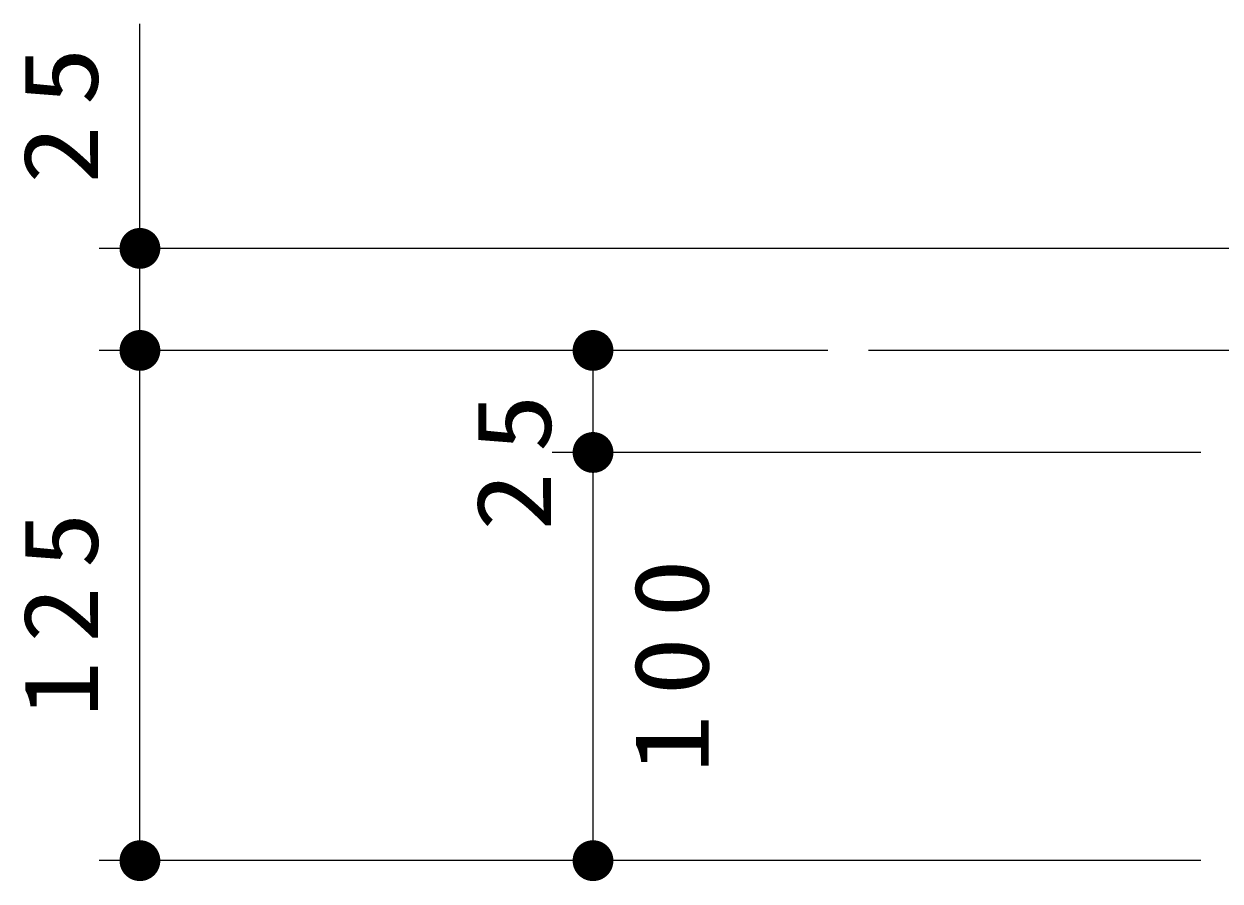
# Model space of a CAD drawing. Units: millimetres on the paper, scale 1:10. Extents: x -365 to 0, y 0 to 257.
# Drawn here: x -152.08 to -122.76, y 62.02 to 83.02 of the extents above; entities that cross this region are included whole.
import ezdxf

# ---------------------------------------------------------------- set-up
doc = ezdxf.new("R2010")
doc.units = ezdxf.units.MM
doc.layers.add('1_10', color=7, linetype='Continuous', lineweight=13)
doc.styles.add('ＭＳ ゴシック', font='')
doc.styles.get('ＭＳ ゴシック').set_extended_font_data('MS Gothic')

# ---------------------------------------------------------------- blocks, each defined once
blk = doc.blocks.new('filled_dot')
at = {"color": 0, "linetype": 'Continuous', "lineweight": -2, "const_width": 1.25}
blk.add_lwpolyline([(-0.625, 0, 1), (0.625, 0, 1)], format="xyb", close=True, dxfattribs=at)

msp = doc.modelspace()

# ---------------------------------------------------------------- linework, layer by layer
at = {"layer": '1_10'}
for p, q in [((-149.236, 75.021), (-149.236, 83.02)), ((-113.238, 77.521), (-150.236, 77.521)), ((-132.377, 75.021), (-150.236, 75.021)), ((-149.236, 62.521), (-149.236, 75.021)), ((-132.377, 75.021), (-139.131, 75.021)), ((-138.131, 72.521), (-138.131, 75.021)), ((-123.238, 72.521), (-139.131, 72.521)), ((-138.131, 62.521), (-138.131, 72.521)), ((-123.238, 62.521), (-150.236, 62.521)), ((-123.238, 62.521), (-139.131, 62.521))]:
    msp.add_line(p, q, dxfattribs=at)
at = {"layer": '1_10', "color": 3, "lineweight": 25}
msp.add_line((-122.238, 75.021), (-131.377, 75.021), dxfattribs=at)

# ---------------------------------------------------------------- block references
at = {"layer": '1_10', "xscale": 0.4, "yscale": 0.4}
for p, rotation in [((-149.236, 77.521), 270), ((-149.236, 75.021), 90), ((-149.236, 75.021), 270), ((-138.131, 75.021), 270), ((-138.131, 72.521), 270), ((-138.131, 72.521), 90), ((-149.236, 62.521), 90), ((-138.131, 62.521), 90)]:
    msp.add_blockref('filled_dot', p, dxfattribs=dict(at, rotation=rotation))

# ---------------------------------------------------------------- texts
at = {"layer": '1_10', "char_height": 1.833, "rotation": 90, "style": 'ＭＳ ゴシック'}
for s, insert, attachment_point in [('\\T1.34;\\W1.15;25', (-150.236, 81.02), 8), ('\\T1.34;\\W1.15;25', (-139.131, 72.521), 8), ('\\T1.33;\\W1.1;125', (-150.236, 68.771), 8), ('\\T1.33;\\W1.15;100', (-137.131, 67.521), 2)]:
    msp.add_mtext(s, dxfattribs=dict(at, insert=insert, attachment_point=attachment_point))

doc.saveas('drawing.dxf')
